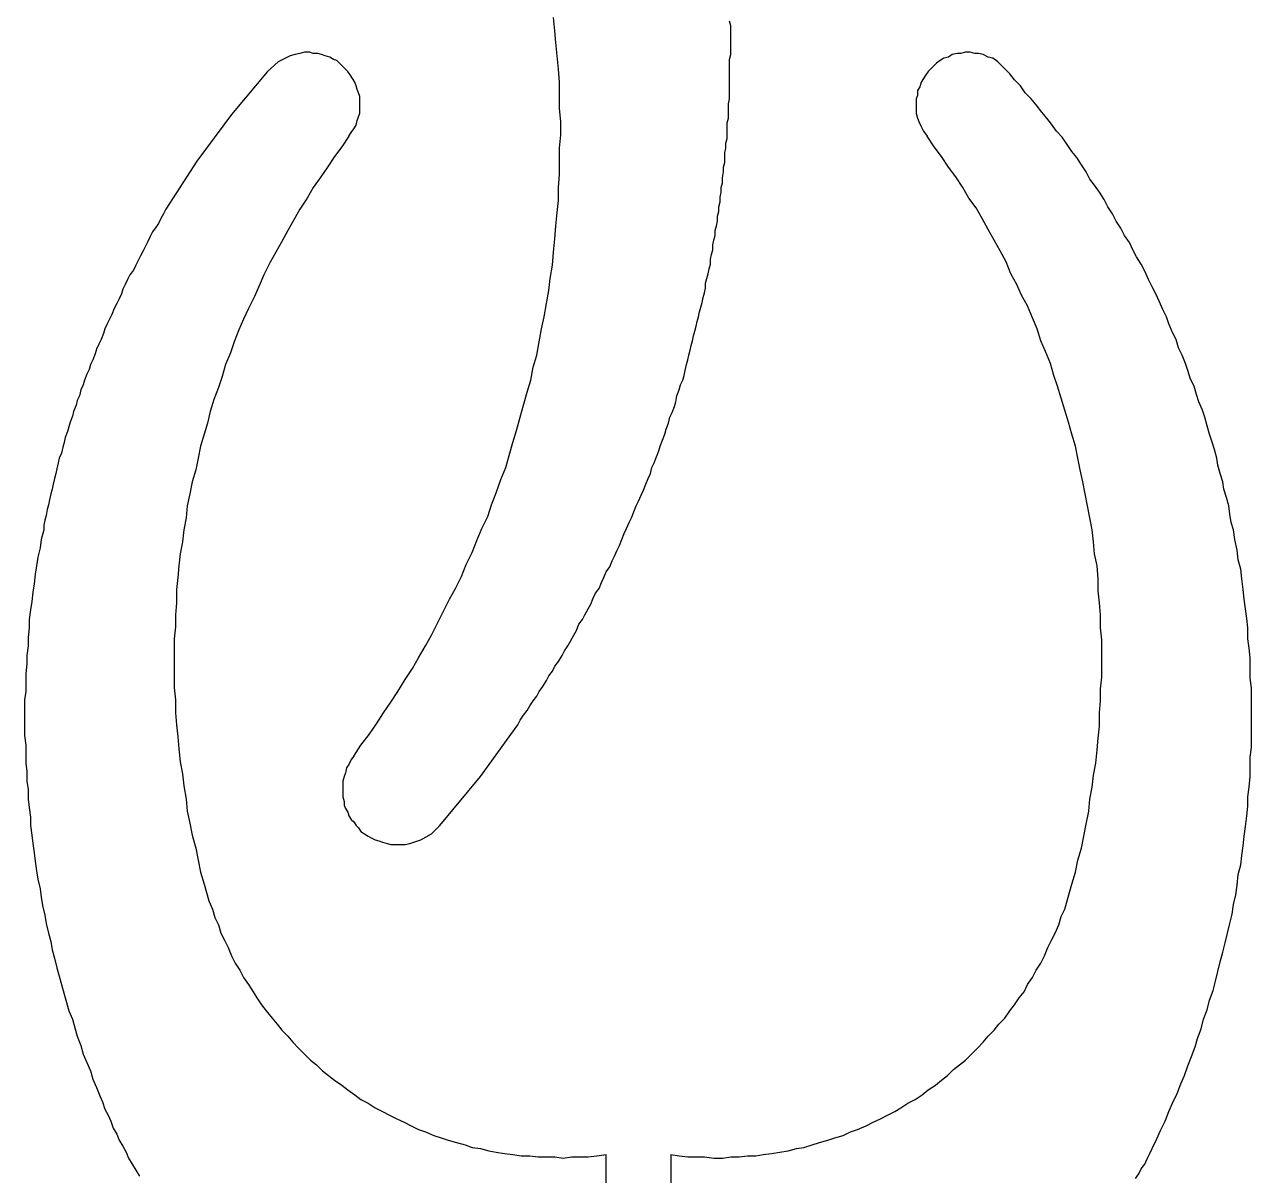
# Model space of a CAD drawing. Extents: x -1063 to 1100, y -467 to 441.
# Drawn here: x 71.3 to 242.2, y -243.6 to -83.3 of the extents above; entities that cross this region are included whole.
import ezdxf

# ---------------------------------------------------------------- set-up
doc = ezdxf.new("R2010")
doc.units = 0
doc.layers.add('P', color=250, linetype='CONTINUOUS')

msp = doc.modelspace()

# ---------------------------------------------------------------- linework, layer by layer
at = {"layer": 'P', "color": 0, "linetype": 'CONTINUOUS'}
for points in [[(117.17, -185.17), (116.83, -185.67), (116.5, -186.33), (116.17, -186.83), (116, -187.5), (115.83, -188), (115.67, -188.67), (115.67, -189.17), (115.67, -189.83), (115.67, -190.33), (115.67, -190.83), (115.83, -191.5), (115.83, -192), (116, -192.5), (116.33, -193), (116.5, -193.5), (116.83, -194), (117.17, -194.33), (117.5, -194.83), (117.83, -195.17), (118.17, -195.67), (118.67, -196), (119.17, -196.33), (119.5, -196.5), (120.17, -196.83), (120.67, -197), (121.17, -197.17), (121.83, -197.33), (122.33, -197.5), (123, -197.5), (123.67, -197.5), (124.33, -197.5), (125, -197.33), (126.5, -196.83), (128, -196), (129.17, -194.83), (134.83, -188), (140, -180.83), (140.33, -180.17), (140.83, -179.5), (141.33, -178.83), (141.67, -178.17), (142.17, -177.5), (142.67, -176.83), (143, -176.17), (143.5, -175.5), (144, -174.67), (144.33, -174), (144.83, -173.33), (145.17, -172.67), (145.67, -172), (146.17, -171.17), (146.5, -170.5), (147, -169.83), (147.33, -169.17), (147.83, -168.33), (148.17, -167.67), (148.5, -166.83), (149, -166.17), (149.33, -165.5), (149.83, -164.67), (150.17, -164), (150.5, -163.17), (150.83, -162.5), (151.33, -161.83), (151.67, -161), (152, -160.33), (152.33, -159.5), (152.83, -158.83), (153.17, -158), (153.5, -157.33), (153.83, -156.5), (154.17, -155.83), (154.5, -155), (154.83, -154.17), (155.17, -153.5), (155.5, -152.67), (155.83, -152), (156.17, -151.17), (156.5, -150.33), (156.83, -149.67), (157.17, -148.83), (157.5, -148.17), (157.83, -147.33), (158.17, -146.5), (158.5, -145.83), (158.67, -145), (159, -144.33), (159.33, -143.5), (159.67, -142.67), (159.83, -142), (160.17, -141.17), (160.5, -140.33), (160.67, -139.67), (161, -138.83), (161.17, -138), (161.5, -137.33), (161.83, -136.5), (162, -135.83), (162.17, -135), (162.5, -134.17), (162.67, -133.5), (163, -132.83), (163.17, -132.17), (163.33, -131.5), (163.5, -130.67), (163.67, -130), (163.83, -129.33), (164, -128.67), (164.17, -128), (164.33, -127.33), (164.5, -126.67), (164.67, -126), (164.83, -125.33), (165, -124.67), (165.17, -124), (165.33, -123.33), (165.5, -122.67), (165.67, -122), (165.83, -121.33), (166, -120.67), (166.17, -120), (166.17, -119.33), (166.33, -118.67), (166.5, -118), (166.67, -117.33), (166.83, -116.67), (166.83, -116), (167, -115.33), (167.17, -114.67), (167.17, -114), (167.33, -113.33), (167.5, -112.67), (167.5, -112), (167.67, -111.33), (167.83, -110.67), (167.83, -110), (168, -109.33), (168, -108.67), (168.17, -108), (168.17, -107.33), (168.33, -106.67), (168.33, -106), (168.5, -105.33), (168.5, -104.67), (168.67, -103.83), (168.67, -103.17), (168.83, -102.5), (168.83, -101.83), (168.83, -101.17), (169, -100.5), (169, -99.83), (169.17, -99.17), (169.17, -98.5), (169.17, -97.83), (169.17, -97), (169.33, -96.33), (169.33, -95.67), (169.33, -95), (169.33, -94.33), (169.5, -93.67), (169.5, -92.83), (169.5, -92.17), (169.5, -91.5), (169.5, -90.83), (169.5, -90.17), (169.5, -89.5), (169.5, -88.83), (169.5, -88.17), (169.67, -87.5), (169.67, -86.83), (169.67, -86.17), (169.67, -85.5), (169.67, -84.83), (169.67, -84.17), (169.67, -83.5), (169.5, -82.83)], [(117.17, -185.17), (118.17, -183.67), (119.33, -182.17), (120.33, -180.67), (121.33, -179.17), (122.33, -177.67), (123.33, -176.17), (124.33, -174.5), (125.33, -173), (126.17, -171.5), (127.17, -169.83), (128, -168.33), (128.83, -166.67), (129.67, -165), (130.5, -163.33), (131.33, -161.83), (132.17, -160.17), (132.83, -158.5), (133.67, -156.83), (134.33, -155.17), (135, -153.5), (135.83, -151.83), (136.33, -150.17), (137, -148.5), (137.67, -146.67), (138.33, -145), (138.83, -143.33), (139.33, -141.5), (139.83, -139.83), (140.33, -138), (140.83, -136.33), (141.33, -134.5), (141.83, -132.83), (142.17, -131), (142.67, -129.33), (143, -127.5), (143.33, -125.67), (143.67, -124), (144, -122.17), (144.33, -120.33), (144.5, -118.67), (144.83, -116.83), (145, -115), (145.17, -113.17), (145.33, -111.33), (145.5, -109.5), (145.67, -107.83), (145.67, -106), (145.83, -104.17), (145.83, -102.33), (145.83, -100.5), (146, -98.67), (146, -96.83), (145.83, -95), (145.83, -93.17), (145.83, -91.33), (145.67, -89.5), (145.5, -87.67), (145.33, -85.83), (145.17, -84.17), (145, -82.33)], [(116.5, -98.83), (116.83, -98.33), (117.17, -97.83), (117.5, -97.33), (117.67, -96.67), (117.83, -96.17), (118, -95.67), (118, -95), (118, -94.5), (118, -93.83), (118, -93.33), (117.83, -92.83), (117.67, -92.33), (117.5, -91.83), (117.33, -91.33), (117, -90.83), (116.67, -90.33), (116.33, -89.83), (116, -89.5), (115.67, -89.17), (115.17, -88.67), (114.83, -88.33), (114.33, -88.17), (113.83, -87.83), (113.17, -87.67), (112.67, -87.5), (112.17, -87.33), (111.5, -87.33), (111, -87.17), (110.33, -87.17), (109.67, -87.33), (109, -87.5), (108.33, -87.67), (106.67, -88.5), (105.17, -89.83), (100.17, -95.83), (95.33, -102.33), (91, -109), (90.67, -109.67), (90.33, -110.33), (90, -111), (89.67, -111.5), (89.17, -112.17), (88.83, -112.83), (88.5, -113.5), (88.17, -114.17), (87.83, -114.83), (87.5, -115.5), (87.17, -116.17), (86.83, -116.83), (86.5, -117.5), (86, -118.17), (85.67, -118.83), (85.33, -119.5), (85, -120.17), (84.83, -120.83), (84.5, -121.5), (84.17, -122.17), (83.83, -122.83), (83.5, -123.67), (83.17, -124.33), (82.83, -125), (82.5, -125.67), (82.33, -126.33), (82, -127.17), (81.67, -127.83), (81.33, -128.5), (81.17, -129.17), (80.83, -130), (80.5, -130.67), (80.33, -131.33), (80, -132), (79.67, -132.83), (79.5, -133.5), (79.17, -134.17), (79, -135), (78.67, -135.67), (78.5, -136.33), (78.17, -137.17), (78, -137.83), (77.67, -138.67), (77.5, -139.33), (77.33, -140), (77, -140.83), (76.83, -141.5), (76.67, -142.17), (76.5, -143), (76.17, -143.67), (76, -144.33), (75.83, -145.17), (75.67, -145.83), (75.5, -146.5), (75.33, -147.33), (75.17, -148), (75, -148.67), (74.83, -149.5), (74.67, -150.17), (74.5, -150.83), (74.33, -151.67), (74.17, -152.33), (74, -153), (74, -153.67), (73.67, -155), (73.5, -156.17), (73.17, -157.5), (73, -158.67), (72.83, -159.83), (72.67, -161.17), (72.5, -162.33), (72.33, -163.67), (72.17, -164.83), (72, -166.17), (72, -167.33), (71.83, -168.67), (71.83, -169.83), (71.67, -171.17), (71.67, -172.33), (71.5, -173.67), (71.5, -174.83), (71.5, -176.17), (71.33, -177.33), (71.33, -178.67), (71.33, -179.83), (71.33, -181.17), (71.33, -182.33), (71.5, -183.67), (71.5, -184.83), (71.5, -186.17), (71.67, -187.33), (71.67, -188.67), (71.83, -189.83), (71.83, -191.17), (72, -192.33), (72.17, -193.67), (72.17, -194.83), (72.33, -196.17), (72.5, -197.33), (72.67, -198.67), (72.83, -199.83), (73, -201.17), (73.17, -202.33), (73.5, -203.67), (73.67, -204.83), (73.83, -206), (74.17, -207.33), (74.33, -208.5), (74.67, -209.83), (75, -211), (75.17, -212.17), (75.5, -213.33), (75.83, -214.67), (76.17, -215.83), (76.5, -217), (76.83, -218.33), (77.17, -219.5), (77.5, -220.67), (78, -221.83), (78.33, -223), (78.67, -224.17), (79.17, -225.5), (79.5, -226.67), (80, -227.83), (80.5, -229), (80.83, -230.17), (81.33, -231.33), (81.83, -232.5), (82.17, -233.33), (82.5, -234.33), (83, -235.17), (83.33, -236), (83.67, -237), (84.17, -237.83), (84.5, -238.67), (85, -239.5), (85.5, -240.33), (85.83, -241.17), (86.33, -242), (86.83, -242.83), (87.33, -243.67)], [(226, -244), (226.5, -243.33), (226.83, -242.67), (227.33, -242), (227.67, -241.17), (228, -240.5), (228.33, -239.83), (229, -238.5), (229.5, -237.33), (230.17, -236), (230.67, -234.67), (231.17, -233.5), (231.83, -232.17), (232.33, -230.83), (232.83, -229.67), (233.33, -228.33), (233.83, -227), (234.33, -225.67), (234.67, -224.5), (235.17, -223.17), (235.5, -221.83), (236, -220.5), (236.33, -219.17), (236.83, -217.83), (237.17, -216.5), (237.5, -215.17), (237.83, -213.83), (238.17, -212.5), (238.5, -211.17), (238.83, -209.83), (239.17, -208.5), (239.5, -207.17), (239.67, -205.83), (240, -204.5), (240.17, -203.17), (240.33, -201.67), (240.67, -200.33), (240.83, -199), (241, -197.67), (241.17, -196.33), (241.33, -195), (241.5, -193.5), (241.67, -192.17), (241.67, -190.83), (241.83, -189.5), (242, -188), (242, -186.67), (242, -185.33), (242.17, -184), (242.17, -182.5), (242.17, -181.17), (242.17, -179.83), (242.17, -178.5), (242.17, -177), (242.17, -175.67), (242, -174.33), (242, -173), (242, -171.5), (241.83, -170.17), (241.67, -168.83), (241.67, -167.33), (241.5, -166), (241.33, -164.67), (241.17, -163.33), (241, -162), (240.83, -160.5), (240.67, -159.17), (240.33, -157.83), (240.17, -156.5), (239.83, -155), (239.67, -153.67), (239.33, -152.67), (239.17, -151.5), (239, -150.33), (238.67, -149.17), (238.33, -148), (238.17, -147), (237.83, -145.83), (237.5, -144.67), (237.33, -143.67), (237, -142.5), (236.67, -141.33), (236.33, -140.33), (236, -139.17), (235.67, -138), (235.33, -137), (234.83, -135.83), (234.5, -134.83), (234.17, -133.67), (233.67, -132.67), (233.33, -131.5), (233, -130.5), (232.5, -129.33), (232, -128.33), (231.67, -127.17), (231.17, -126.17), (230.67, -125), (230.33, -124), (229.83, -123), (229.33, -121.83), (228.83, -120.83), (228.33, -119.83), (227.83, -118.83), (227.33, -117.67), (226.83, -116.67), (226.17, -115.67), (225.67, -114.67), (225.17, -113.67), (224.5, -112.67), (224, -111.67), (223.33, -110.67), (222.83, -109.67), (222.17, -108.67), (221.67, -107.67), (221, -106.67), (220.33, -105.67), (219.67, -104.83), (219.17, -103.83), (218.5, -102.83), (217.83, -101.83), (217.17, -101), (216.5, -100), (215.83, -99), (215, -98.17), (214.33, -97.17), (213.67, -96.33), (213, -95.5), (212.17, -94.5), (211.5, -93.67), (210.67, -92.83), (210, -91.83), (209.17, -91), (208.5, -90.17), (207.67, -89.33), (206.83, -88.5), (206.17, -88), (205.5, -87.83), (204.83, -87.5), (204.17, -87.33), (203.67, -87.33), (203, -87.17), (202.33, -87.17), (201.67, -87.33), (201.17, -87.33), (200.5, -87.5), (200, -87.83), (199.33, -88), (198.83, -88.33), (198.33, -88.67), (198, -89), (197.5, -89.5), (197.17, -89.83), (196.83, -90.33), (196.5, -90.83), (196.17, -91.33), (196, -92), (195.67, -92.5), (195.67, -93.17), (195.5, -93.67), (195.5, -94.33), (195.5, -95), (195.5, -95.67), (195.67, -96.33), (195.83, -96.83), (196.17, -97.5), (196.5, -98.17), (197, -98.83)], [(116.5, -98.83), (115.5, -100.33), (114.5, -101.67), (113.5, -103.17), (112.5, -104.67), (111.5, -106), (110.67, -107.5), (109.67, -109), (108.83, -110.5), (108, -112), (107.17, -113.5), (106.33, -115), (105.5, -116.5), (104.67, -118.17), (104, -119.67), (103.33, -121.17), (102.5, -122.83), (101.83, -124.33), (101.17, -125.83), (100.5, -127.5), (100, -129), (99.33, -130.67), (98.83, -132.33), (98.33, -133.83), (97.67, -135.5), (97.17, -137.17), (96.83, -138.83), (96.33, -140.33), (95.83, -142), (95.5, -143.67), (95.17, -145.33), (94.67, -147), (94.33, -148.67), (94, -150.33), (93.83, -152), (93.5, -153.67), (93.33, -155.33), (93, -157), (92.83, -158.67), (92.67, -160.33), (92.5, -162), (92.5, -163.83), (92.33, -165.5), (92.33, -167.17), (92.17, -168.83), (92.17, -170.5), (92.17, -172.33), (92.17, -174), (92.17, -175.67), (92.33, -177.33), (92.33, -179.17), (92.5, -180.83), (92.67, -182.5), (92.83, -184.17), (93, -186), (93.33, -187.67), (93.5, -189.33), (93.83, -191.17), (94, -192.83), (94.33, -194.5), (94.67, -196.17), (95.17, -198), (95.5, -199.67), (95.83, -201.33), (96.33, -203)], [(217.17, -203), (217.67, -201.33), (218, -199.67), (218.5, -198), (218.83, -196.33), (219.17, -194.67), (219.5, -192.83), (219.67, -191.17), (220, -189.5), (220.17, -187.83), (220.5, -186.17), (220.67, -184.33), (220.83, -182.67), (221, -181), (221, -179.17), (221.17, -177.5), (221.17, -175.83), (221.33, -174.17), (221.33, -172.33), (221.33, -170.67), (221.33, -169), (221.17, -167.33), (221.17, -165.5), (221, -163.83), (220.83, -162.17), (220.83, -160.5), (220.67, -158.67), (220.33, -157), (220.17, -155.33), (220, -153.67), (219.67, -152), (219.33, -150.33), (219, -148.67), (218.67, -147), (218.33, -145.33), (218, -143.67), (217.67, -142), (217.17, -140.33), (216.67, -138.67), (216.17, -137), (215.67, -135.33), (215.17, -133.67), (214.67, -132.17), (214.17, -130.5), (213.5, -128.83), (212.83, -127.33), (212.33, -125.67), (211.67, -124.17), (211, -122.5), (210.17, -121), (209.5, -119.5), (208.67, -118), (208, -116.33), (207.17, -114.83), (206.33, -113.33), (205.5, -111.83), (204.67, -110.33), (203.83, -108.83), (202.83, -107.5), (202, -106), (201, -104.5), (200, -103.17), (199, -101.67), (198, -100.33), (197, -98.83)], [(96.33, -203), (96.67, -204.17), (97, -205.33), (97.5, -206.5), (97.83, -207.67), (98.33, -208.67), (98.67, -209.83), (99.17, -210.83), (99.67, -211.83), (100.17, -213), (100.67, -214), (101.33, -215), (101.83, -216), (102.5, -217), (103.17, -218), (103.67, -218.83), (104.33, -219.83), (105, -220.67), (105.83, -221.67), (106.5, -222.5), (107.17, -223.33), (108, -224.17), (108.67, -225), (109.5, -225.83), (110.33, -226.67), (111.17, -227.5), (112, -228.17), (112.83, -229), (113.67, -229.67), (114.5, -230.33), (115.5, -231), (116.33, -231.67), (117.33, -232.33), (118.17, -233), (119.17, -233.5), (120.17, -234.17), (121.17, -234.67), (122.17, -235.17), (123.17, -235.67), (124.17, -236.17), (125.17, -236.67), (126.17, -237.17), (127.17, -237.5), (128.33, -238), (129.33, -238.33), (130.33, -238.67), (131.5, -239), (132.67, -239.33), (133.67, -239.67), (134.83, -239.83), (136, -240.17), (137, -240.33), (138.17, -240.5), (139.33, -240.67), (140.5, -240.83), (141.67, -240.83), (142.83, -241), (144, -241), (145.17, -241), (146.33, -241.17), (147.5, -241), (148.67, -241), (149.83, -241), (151, -240.83), (152.33, -240.67)], [(161.33, -240.67), (162.5, -240.83), (163.67, -241), (164.83, -241), (166, -241), (167.33, -241.17), (168.5, -241.17), (169.67, -241), (170.83, -241), (172, -240.83), (173.17, -240.83), (174.17, -240.67), (175.33, -240.5), (176.5, -240.33), (177.67, -240.17), (178.83, -239.83), (179.83, -239.67), (181, -239.33), (182, -239), (183.17, -238.67), (184.17, -238.33), (185.33, -238), (186.33, -237.5), (187.33, -237.17), (188.5, -236.67), (189.5, -236.17), (190.5, -235.67), (191.5, -235.17), (192.5, -234.67), (193.33, -234.17), (194.33, -233.5), (195.33, -233), (196.33, -232.33), (197.17, -231.67), (198.17, -231), (199, -230.33), (199.83, -229.67), (200.67, -228.83), (201.5, -228.17), (202.33, -227.5), (203.17, -226.67), (204, -225.83), (204.83, -225), (205.5, -224.17), (206.33, -223.33), (207, -222.5), (207.83, -221.67), (208.5, -220.67), (209.17, -219.83), (209.83, -218.83), (210.5, -218), (211, -217), (211.67, -216), (212.17, -215), (212.83, -214), (213.33, -213), (213.83, -211.83), (214.33, -210.83), (214.83, -209.83), (215.33, -208.67), (215.67, -207.5), (216.17, -206.5), (216.5, -205.33), (216.83, -204.17), (217.17, -203)], [(161.33, -240.67), (161.33, -262.67), (152.33, -262.67), (152.33, -240.67)]]:
    msp.add_lwpolyline(points, dxfattribs=at)

doc.saveas('drawing.dxf')
